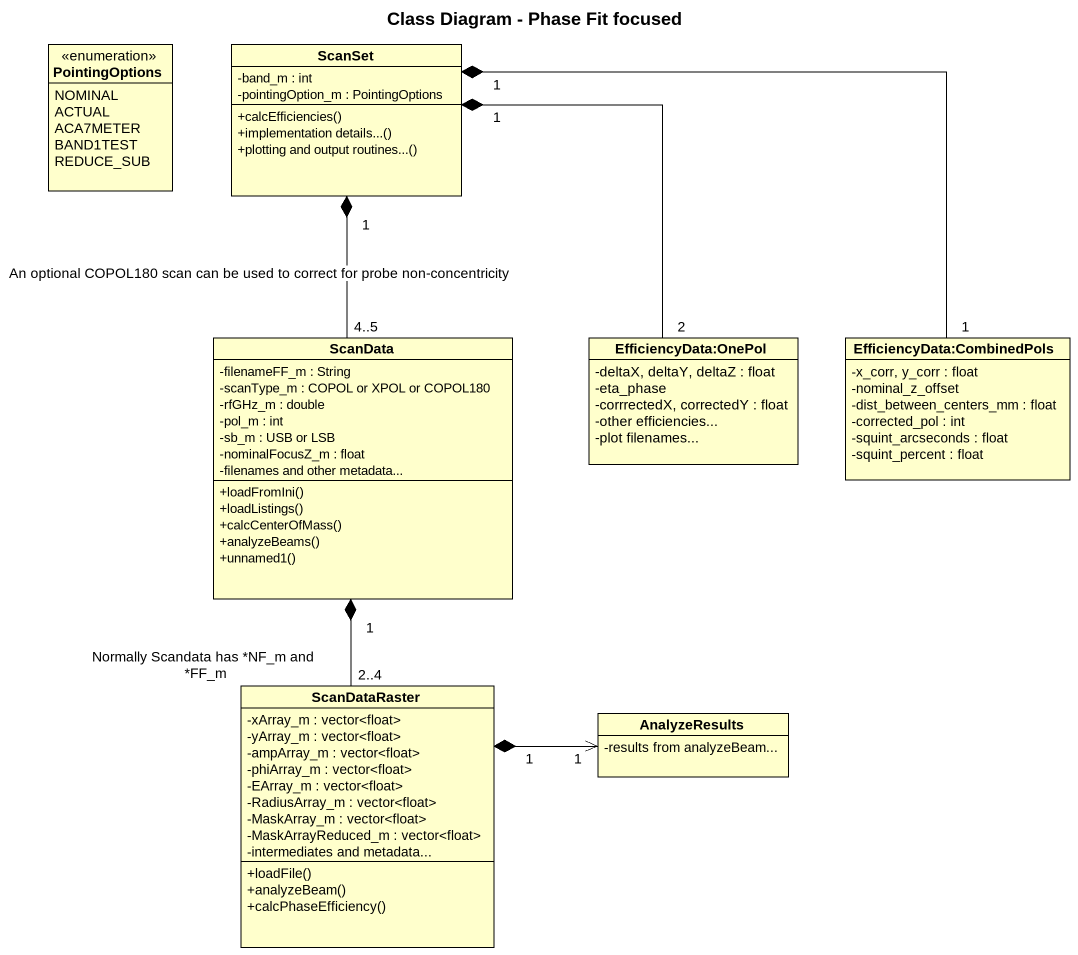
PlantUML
@startuml
title Class Diagram - Phase Fit focused
hide circle
hide empty members
skinparam classAttributeIconSize 0
enum PointingOptions {
  NOMINAL
  ACTUAL
  ACA7METER
  BAND1TEST
  REDUCE_SUB
}
class ScanSet {
  -band_m : int
  -pointingOption_m : PointingOptions
  +calcEfficiencies()
  +implementation details...()
  +plotting and output routines...()
}
class ScanData {
  -filenameFF_m : String
  -scanType_m : COPOL or XPOL or COPOL180
  -rfGHz_m : double
  -pol_m : int
  -sb_m : USB or LSB
  -nominalFocusZ_m : float
  -filenames and other metadata...
  +loadFromIni()
  +loadListings()
  +calcCenterOfMass()
  +analyzeBeams()
  +unnamed1()
}
class "EfficiencyData:OnePol" as EfficiencyData_OnePol {
  -deltaX, deltaY, deltaZ : float
  -eta_phase
  -corrrectedX, correctedY : float
  -other efficiencies...
  -plot filenames...
}
class "EfficiencyData:CombinedPols" as EfficiencyData_CombinedPols {
  -x_corr, y_corr : float
  -nominal_z_offset
  -dist_between_centers_mm : float
  -corrected_pol : int
  -squint_arcseconds : float
  -squint_percent : float
}
class ScanDataRaster {
  -xArray_m : vector<float>
  -yArray_m : vector<float>
  -ampArray_m : vector<float>
  -phiArray_m : vector<float>
  -EArray_m : vector<float>
  -RadiusArray_m : vector<float>
  -MaskArray_m : vector<float>
  -MaskArrayReduced_m : vector<float>
  -intermediates and metadata...
  +loadFile()
  +analyzeBeam()
  +calcPhaseEfficiency()
}
class AnalyzeResults {
  -results from analyzeBeam...
}
ScanSet "1" *-- "4..5" ScanData : An optional COPOL180 scan can be used to correct for probe non-concentricity
ScanSet "1" *-- "2" EfficiencyData_OnePol
ScanSet "1" *-right- "1" EfficiencyData_CombinedPols
ScanData "1" *-- "2..4" ScanDataRaster : Normally Scandata has *NF_m and *FF_m
ScanDataRaster "1" *-right-> "1" AnalyzeResults
@enduml
